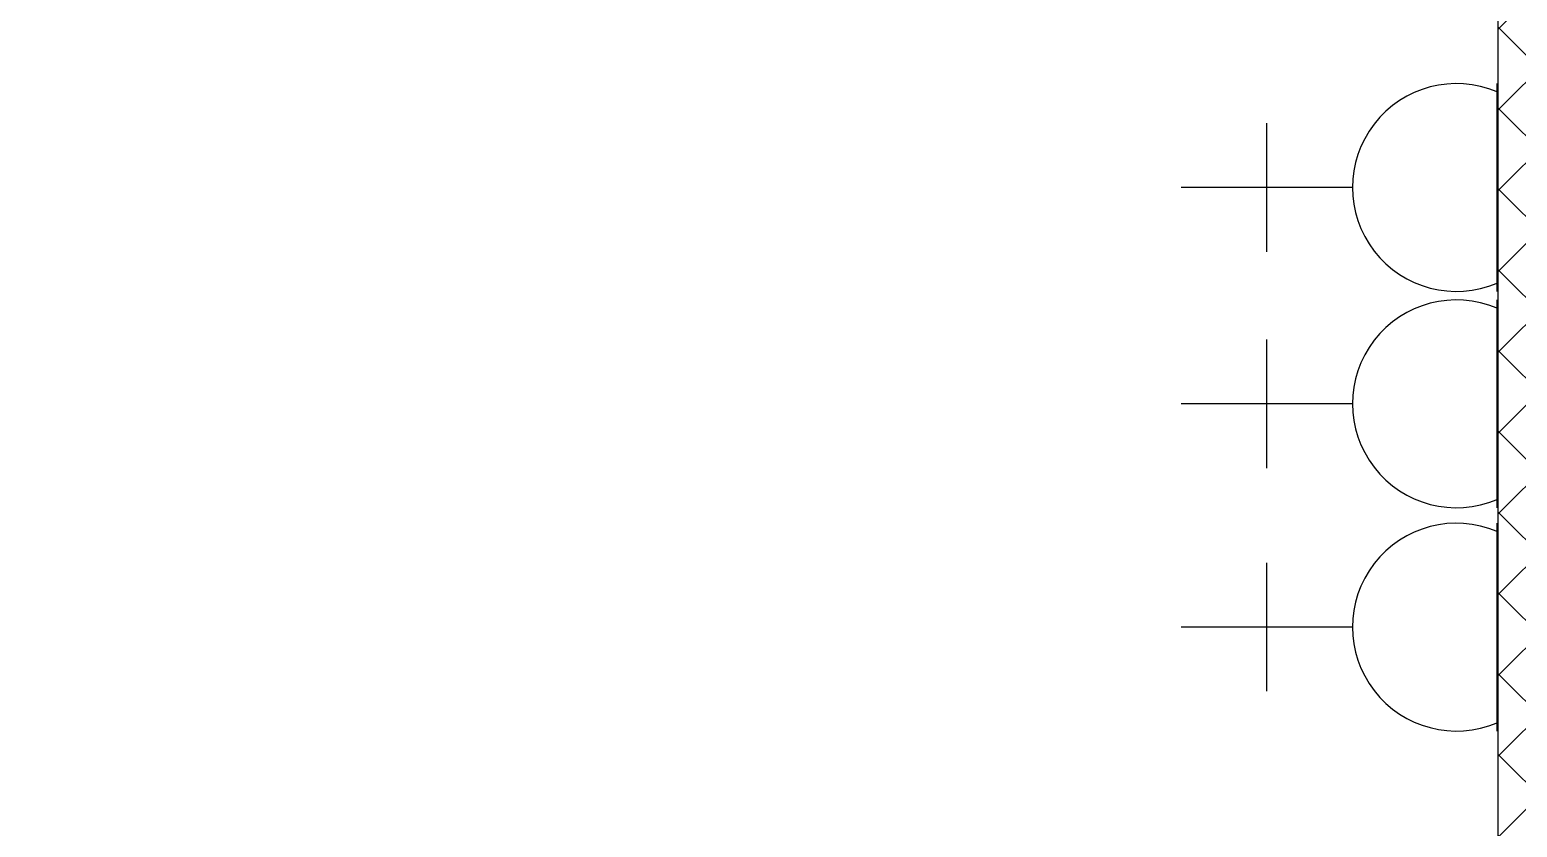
# Model space of a CAD drawing. Header units: inches. Extents: x -106706990 to 300603, y -86718466 to 1728185.
# Drawn here: x 148706 to 150658, y 40796 to 41843 of the extents above; entities that cross this region are included whole.
import ezdxf

# ---------------------------------------------------------------- set-up
doc = ezdxf.new("R2010")
doc.units = ezdxf.units.IN
doc.header["$MEASUREMENT"] = 0
doc.linetypes.add('DASHED2', pattern=[0.375, 0.25, -0.125])
for name, color, linetype in [('A-HATCH', 8, 'Continuous'), ('A-PARTITION', 4, 'Continuous'), ('ELECT', 6, 'Continuous'), ('elk_LAMPU', 6, 'Continuous')]:
    doc.layers.add(name, color=color, linetype=linetype)
doc.layers.get('elk_LAMPU').off()

# ---------------------------------------------------------------- blocks, each defined once
blk = doc.blocks.new('SOCKET(in)')
at = {"layer": 'ELECT', "color": 6}
for p, q in [((86605160, -1198079.2), (86605160, -1197854.2)), ((86605075.7, -1197966.7), (86605244.4, -1197966.7)), ((86605023.6, -1198269), (86605296.4, -1198269))]:
    blk.add_line(p, q, dxfattribs=at)
blk.add_arc((86605160, -1198215.6), 136.4, 336.9763, 203.0237, dxfattribs=at)

msp = doc.modelspace()

# ---------------------------------------------------------------- hatches: boundary and pattern name
at = {"layer": 'A-HATCH'}
h = msp.add_hatch(dxfattribs=at)
h.set_pattern_fill('ANSI37', color=8, scale=600)
h.set_pattern_definition([(45, (114889.65, -264791.58), (-53.033009, 53.033009), []), (135, (114889.65, -264791.58), (-53.033009, -53.033009), [])])
h.paths.add_polyline_path([(144582.8, 44409.7), (144582.8, 39909.7), (144682.8, 39909.7), (144682.8, 44309.7), (146307.8, 44309.7), (146307.8, 44409.7)])
h.paths.add_polyline_path([(147657.8, 39909.7), (147707.8, 39909.7), (147707.8, 44409.7), (147657.8, 44409.7)])
h.paths.add_polyline_path([(147607.8, 39909.7), (147657.8, 39909.7), (147657.8, 44409.7), (147607.8, 44409.7)])
h.paths.add_polyline_path([(150632.8, 44309.7), (150632.8, 40509.7), (150732.8, 40509.7), (150732.8, 44409.7), (149007.8, 44409.7), (149007.8, 44309.7)])

# ---------------------------------------------------------------- linework, layer by layer
at = {"layer": 'A-PARTITION', "color": 8}
msp.add_line((150632.8, 40509.7), (150632.8, 44309.7), dxfattribs=at)

# ---------------------------------------------------------------- block references
at = {"layer": 'elk_LAMPU', "color": 0, "linetype": 'DASHED2', "lineweight": 18, "rotation": 90}
for p in [(-1047637.6, -86563523.9), (-1047637.6, -86563807.8), (-1047637.6, -86564100.9)]:
    msp.add_blockref('SOCKET(in)', p, dxfattribs=at)

doc.saveas('drawing.dxf')
